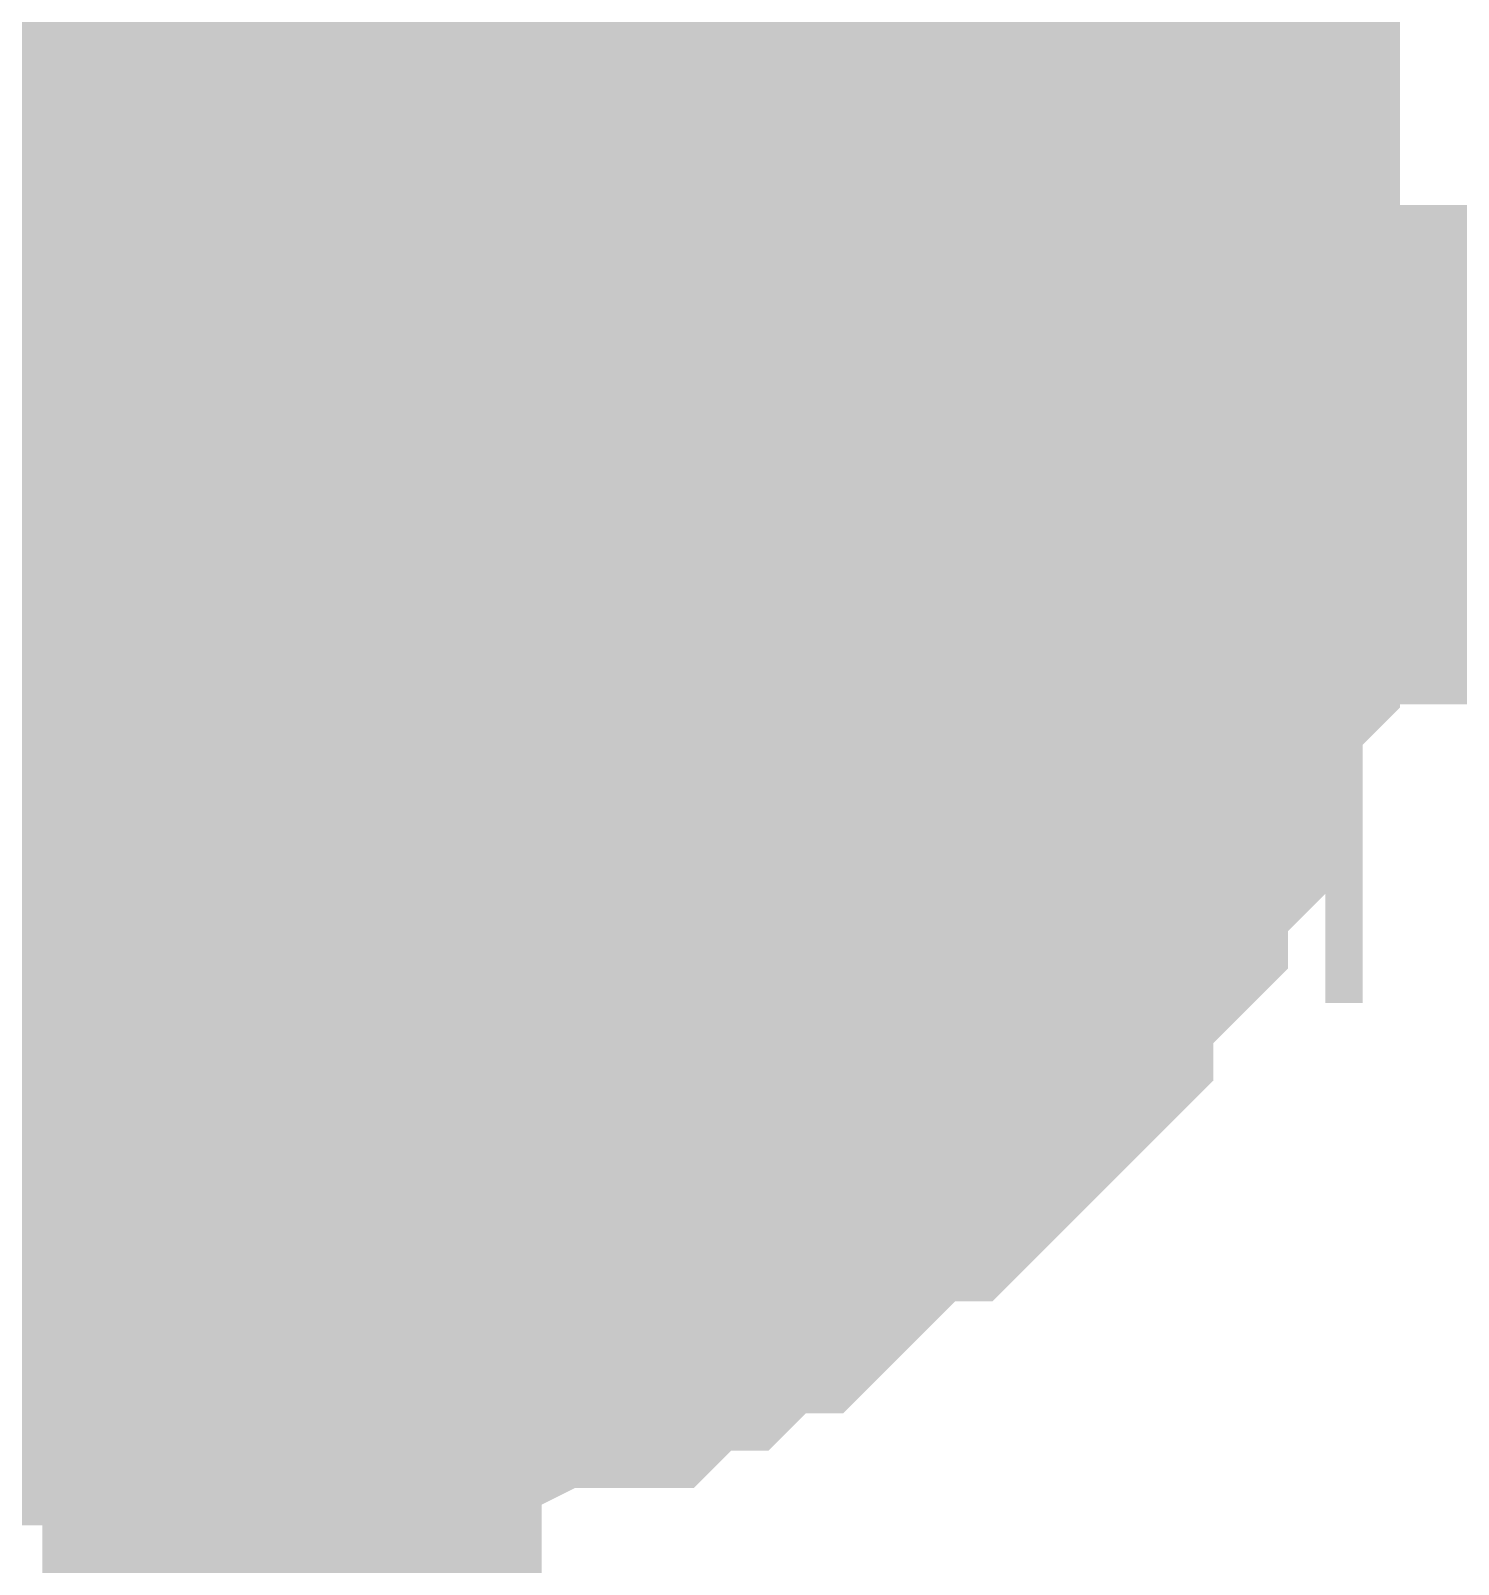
# Model space of a CAD drawing. Header units: millimetres. Extents: x 0 to 800, y 0 to 567.
# Drawn here: x 417.432 to 418.289, y 336.883 to 337.804 of the extents above; entities that cross this region are included whole.
import ezdxf

# ---------------------------------------------------------------- set-up
doc = ezdxf.new("R2010")
doc.units = ezdxf.units.MM
doc.layers.add('Sheet', color=255, linetype='Continuous')

msp = doc.modelspace()

# ---------------------------------------------------------------- linework, layer by layer
at = {"layer": 'Sheet'}
for points, const_width in [([(417.58859, 342.88031), (417.58859, 337.639)], 0.29972), ([(417.87978, 337.97498), (417.90218, 337.95258), (417.92457, 337.93019), (417.94697, 337.90779), (417.96937, 337.90779), (417.99177, 337.88539), (417.99177, 337.86299), (418.01417, 337.84059), (418.03657, 337.81819), (418.03657, 337.79579), (418.05897, 337.77339), (418.05897, 337.751), (418.08137, 337.7286), (418.08137, 337.7062), (418.08137, 337.6838), (418.10377, 337.6614), (418.10377, 337.639), (418.10377, 337.5942), (418.10377, 337.57181), (418.10377, 337.54941)], 0.29972), ([(417.87978, 337.97498), (417.90218, 337.95258), (417.92457, 337.93019), (417.94697, 337.90779), (417.96937, 337.90779), (417.99177, 337.88539), (417.99177, 337.86299), (418.01417, 337.84059), (418.03657, 337.81819), (418.03657, 337.79579), (418.05897, 337.77339), (418.05897, 337.751), (418.08137, 337.7286), (418.08137, 337.7062), (418.08137, 337.6838), (418.10377, 337.6614), (418.10377, 337.639), (418.10377, 337.5942), (418.10377, 337.57181), (418.10377, 337.54941)], 0.29972), ([(417.87978, 337.97498), (417.90218, 337.95258), (417.92457, 337.93019), (417.94697, 337.90779), (417.96937, 337.90779), (417.99177, 337.88539), (417.99177, 337.86299), (418.01417, 337.84059), (418.03657, 337.81819), (418.03657, 337.79579), (418.05897, 337.77339), (418.05897, 337.751), (418.08137, 337.7286), (418.08137, 337.7062), (418.08137, 337.6838), (418.10377, 337.6614), (418.10377, 337.639), (418.10377, 337.5942), (418.10377, 337.57181), (418.10377, 337.54941)], 0.29972), ([(417.87978, 337.97498), (417.90218, 337.95258), (417.92457, 337.93019), (417.94697, 337.90779), (417.96937, 337.90779), (417.99177, 337.88539), (417.99177, 337.86299), (418.01417, 337.84059), (418.03657, 337.81819), (418.03657, 337.79579), (418.05897, 337.77339), (418.05897, 337.751), (418.08137, 337.7286), (418.08137, 337.7062), (418.08137, 337.6838), (418.10377, 337.6614), (418.10377, 337.639), (418.10377, 337.5942), (418.10377, 337.57181), (418.10377, 337.54941)], 0.29972), ([(417.99177, 337.97498), (417.99177, 337.95258), (418.01417, 337.93019), (418.03657, 337.90779), (418.03657, 337.88539), (418.05897, 337.86299), (418.05897, 337.84059), (418.08137, 337.81819), (418.08137, 337.79579), (418.08137, 337.77339), (418.10377, 337.751), (418.10377, 337.7286), (418.10377, 337.6838), (418.10377, 337.6614), (418.10377, 337.639)], 0.29972), ([(417.99177, 337.97498), (417.99177, 337.95258), (418.01417, 337.93019), (418.03657, 337.90779), (418.03657, 337.88539), (418.05897, 337.86299), (418.05897, 337.84059), (418.08137, 337.81819), (418.08137, 337.79579), (418.08137, 337.77339), (418.10377, 337.751), (418.10377, 337.7286), (418.10377, 337.6838), (418.10377, 337.6614), (418.10377, 337.639)], 0.29972), ([(417.99177, 337.97498), (417.99177, 337.95258), (418.01417, 337.93019), (418.03657, 337.90779), (418.03657, 337.88539), (418.05897, 337.86299), (418.05897, 337.84059), (418.08137, 337.81819), (418.08137, 337.79579), (418.08137, 337.77339), (418.10377, 337.751), (418.10377, 337.7286), (418.10377, 337.6838), (418.10377, 337.6614), (418.10377, 337.639)], 0.29972), ([(417.99177, 337.97498), (417.99177, 337.95258), (418.01417, 337.93019), (418.03657, 337.90779), (418.03657, 337.88539), (418.05897, 337.86299), (418.05897, 337.84059), (418.08137, 337.81819), (418.08137, 337.79579), (418.08137, 337.77339), (418.10377, 337.751), (418.10377, 337.7286), (418.10377, 337.6838), (418.10377, 337.6614), (418.10377, 337.639)], 0.29972), ([(417.99177, 337.97498), (417.99177, 337.95258), (418.01417, 337.93019), (418.03657, 337.90779), (418.03657, 337.88539), (418.05897, 337.86299), (418.05897, 337.84059), (418.08137, 337.81819), (418.08137, 337.79579), (418.08137, 337.77339), (418.10377, 337.751), (418.10377, 337.7286), (418.10377, 337.6838), (418.10377, 337.6614), (418.10377, 337.639)], 0.29972), ([(417.99177, 337.97498), (417.99177, 337.95258), (418.01417, 337.93019), (418.03657, 337.90779), (418.03657, 337.88539), (418.05897, 337.86299), (418.05897, 337.84059), (418.08137, 337.81819), (418.08137, 337.79579), (418.08137, 337.77339), (418.10377, 337.751), (418.10377, 337.7286), (418.10377, 337.6838), (418.10377, 337.6614), (418.10377, 337.639)], 0.29972), ([(417.99177, 337.86299), (418.01417, 337.84059), (418.03657, 337.81819), (418.03657, 337.79579), (418.05897, 337.77339), (418.05897, 337.751), (418.08137, 337.7286), (418.08137, 337.7062), (418.08137, 337.6838), (418.10377, 337.6614), (418.10377, 337.639), (418.10377, 337.5942), (418.10377, 337.57181), (418.10377, 337.54941)], 0.09906), ([(417.99177, 337.86299), (418.01417, 337.84059), (418.03657, 337.81819), (418.03657, 337.79579), (418.05897, 337.77339), (418.05897, 337.751), (418.08137, 337.7286), (418.08137, 337.7062), (418.08137, 337.6838), (418.10377, 337.6614), (418.10377, 337.639), (418.10377, 337.5942), (418.10377, 337.57181), (418.10377, 337.54941)], 0.09906), ([(417.99177, 337.86299), (418.01417, 337.84059), (418.03657, 337.81819), (418.03657, 337.79579), (418.05897, 337.77339), (418.05897, 337.751), (418.08137, 337.7286), (418.08137, 337.7062), (418.08137, 337.6838), (418.10377, 337.6614), (418.10377, 337.639), (418.10377, 337.5942), (418.10377, 337.57181), (418.10377, 337.54941)], 0.09906), ([(417.99177, 337.86299), (418.01417, 337.84059), (418.03657, 337.81819), (418.03657, 337.79579), (418.05897, 337.77339), (418.05897, 337.751), (418.08137, 337.7286), (418.08137, 337.7062), (418.08137, 337.6838), (418.10377, 337.6614), (418.10377, 337.639), (418.10377, 337.5942), (418.10377, 337.57181), (418.10377, 337.54941)], 0.09906), ([(418.05897, 337.86299), (418.05897, 337.84059), (418.08137, 337.81819), (418.08137, 337.79579), (418.08137, 337.77339), (418.10377, 337.751), (418.10377, 337.7286), (418.10377, 337.6838), (418.10377, 337.6614), (418.10377, 337.639)], 0.09906), ([(418.05897, 337.86299), (418.05897, 337.84059), (418.08137, 337.81819), (418.08137, 337.79579), (418.08137, 337.77339), (418.10377, 337.751), (418.10377, 337.7286), (418.10377, 337.6838), (418.10377, 337.6614), (418.10377, 337.639)], 0.09906), ([(418.05897, 337.86299), (418.05897, 337.84059), (418.08137, 337.81819), (418.08137, 337.79579), (418.08137, 337.77339), (418.10377, 337.751), (418.10377, 337.7286), (418.10377, 337.6838), (418.10377, 337.6614), (418.10377, 337.639)], 0.09906), ([(418.05897, 337.86299), (418.05897, 337.84059), (418.08137, 337.81819), (418.08137, 337.79579), (418.08137, 337.77339), (418.10377, 337.751), (418.10377, 337.7286), (418.10377, 337.6838), (418.10377, 337.6614), (418.10377, 337.639)], 0.09906), ([(418.05897, 337.86299), (418.05897, 337.84059), (418.08137, 337.81819), (418.08137, 337.79579), (418.08137, 337.77339), (418.10377, 337.751), (418.10377, 337.7286), (418.10377, 337.6838), (418.10377, 337.6614), (418.10377, 337.639)], 0.09906), ([(418.05897, 337.86299), (418.05897, 337.84059), (418.08137, 337.81819), (418.08137, 337.79579), (418.08137, 337.77339), (418.10377, 337.751), (418.10377, 337.7286), (418.10377, 337.6838), (418.10377, 337.6614), (418.10377, 337.639)], 0.09906), ([(406.92656, 332.46489), (406.92656, 337.639), (417.58859, 337.639)], 0.29972), ([(418.10377, 337.639), (418.10377, 337.6166), (418.10377, 337.5942), (418.10377, 337.57181), (418.10377, 337.54941), (418.08137, 337.50461), (418.08137, 337.48221), (418.08137, 337.45981), (418.05897, 337.43741), (418.05897, 337.41501), (418.03657, 337.39262), (418.03657, 337.37022), (418.01417, 337.34782), (417.99177, 337.34782), (417.99177, 337.32542), (417.96937, 337.30302), (417.94697, 337.28062), (417.92457, 337.25822), (417.90218, 337.23582), (417.87978, 337.23582), (417.87978, 337.21343), (417.85738, 337.19103), (417.83498, 337.19103), (417.81258, 337.16863), (417.79018, 337.16863), (417.76778, 337.14623), (417.74538, 337.14623), (417.72298, 337.14623), (417.67818, 337.12383), (417.65578, 337.12383), (417.63338, 337.12383), (417.61099, 337.12383), (417.58859, 337.12383)], 0.29972), ([(417.58859, 333.22644), (417.58859, 337.54941), (417.58859, 337.639)], 0.29972), ([(418.10377, 337.639), (418.10377, 337.6166), (418.10377, 337.5942), (418.10377, 337.57181), (418.10377, 337.54941), (418.08137, 337.50461), (418.08137, 337.48221), (418.08137, 337.45981), (418.05897, 337.43741), (418.05897, 337.41501), (418.03657, 337.39262), (418.03657, 337.37022), (418.01417, 337.34782), (417.99177, 337.34782), (417.99177, 337.32542), (417.96937, 337.30302), (417.94697, 337.28062), (417.92457, 337.25822), (417.90218, 337.23582), (417.87978, 337.23582), (417.87978, 337.21343), (417.85738, 337.19103), (417.83498, 337.19103), (417.81258, 337.16863), (417.79018, 337.16863), (417.76778, 337.14623), (417.74538, 337.14623), (417.72298, 337.14623), (417.67818, 337.12383), (417.65578, 337.12383), (417.63338, 337.12383), (417.61099, 337.12383), (417.58859, 337.12383)], 0.29972), ([(418.10377, 337.639), (418.10377, 337.6166), (418.10377, 337.5942), (418.10377, 337.57181), (418.10377, 337.54941), (418.08137, 337.50461), (418.08137, 337.48221), (418.08137, 337.45981), (418.05897, 337.43741), (418.05897, 337.41501), (418.03657, 337.39262), (418.03657, 337.37022), (418.01417, 337.34782), (417.99177, 337.34782), (417.99177, 337.32542), (417.96937, 337.30302), (417.94697, 337.28062), (417.92457, 337.25822), (417.90218, 337.23582), (417.87978, 337.23582), (417.87978, 337.21343), (417.85738, 337.19103), (417.83498, 337.19103), (417.81258, 337.16863), (417.79018, 337.16863), (417.76778, 337.14623), (417.74538, 337.14623), (417.72298, 337.14623), (417.67818, 337.12383), (417.65578, 337.12383), (417.63338, 337.12383), (417.61099, 337.12383), (417.58859, 337.12383)], 0.29972), ([(418.10377, 337.639), (418.10377, 337.6166), (418.10377, 337.5942), (418.10377, 337.57181), (418.10377, 337.54941), (418.08137, 337.50461), (418.08137, 337.48221), (418.08137, 337.45981), (418.05897, 337.43741), (418.05897, 337.41501), (418.03657, 337.39262), (418.03657, 337.37022), (418.01417, 337.34782), (417.99177, 337.34782), (417.99177, 337.32542), (417.96937, 337.30302), (417.94697, 337.28062), (417.92457, 337.25822), (417.90218, 337.23582), (417.87978, 337.23582), (417.87978, 337.21343), (417.85738, 337.19103), (417.83498, 337.19103), (417.81258, 337.16863), (417.79018, 337.16863), (417.76778, 337.14623), (417.74538, 337.14623), (417.72298, 337.14623), (417.67818, 337.12383), (417.65578, 337.12383), (417.63338, 337.12383), (417.61099, 337.12383), (417.58859, 337.12383)], 0.29972), ([(418.10377, 337.639), (418.10377, 337.6166), (418.10377, 337.5942), (418.10377, 337.57181), (418.10377, 337.54941), (418.08137, 337.50461), (418.08137, 337.48221), (418.08137, 337.45981), (418.05897, 337.43741), (418.05897, 337.41501), (418.03657, 337.39262), (418.03657, 337.37022), (418.01417, 337.34782), (417.99177, 337.34782), (417.99177, 337.32542), (417.96937, 337.30302), (417.94697, 337.28062), (417.92457, 337.25822), (417.90218, 337.23582), (417.87978, 337.23582), (417.87978, 337.21343), (417.85738, 337.19103), (417.83498, 337.19103), (417.81258, 337.16863), (417.79018, 337.16863), (417.76778, 337.14623), (417.74538, 337.14623), (417.72298, 337.14623), (417.67818, 337.12383), (417.65578, 337.12383), (417.63338, 337.12383), (417.61099, 337.12383), (417.58859, 337.12383)], 0.29972), ([(418.10377, 337.639), (418.10377, 337.6166), (418.10377, 337.5942), (418.10377, 337.57181), (418.10377, 337.54941), (418.08137, 337.50461), (418.08137, 337.48221), (418.08137, 337.45981), (418.05897, 337.43741), (418.05897, 337.41501), (418.03657, 337.39262), (418.03657, 337.37022), (418.01417, 337.34782), (417.99177, 337.34782), (417.99177, 337.32542), (417.96937, 337.30302), (417.94697, 337.28062), (417.92457, 337.25822), (417.90218, 337.23582), (417.87978, 337.23582), (417.87978, 337.21343), (417.85738, 337.19103), (417.83498, 337.19103), (417.81258, 337.16863), (417.79018, 337.16863), (417.76778, 337.14623), (417.74538, 337.14623), (417.72298, 337.14623), (417.67818, 337.12383), (417.65578, 337.12383), (417.63338, 337.12383), (417.61099, 337.12383), (417.58859, 337.12383)], 0.29972), ([(418.10377, 337.639), (418.10377, 337.639), (418.10377, 337.639), (418.10377, 337.639), (418.10377, 337.639), (418.10377, 337.639), (418.10377, 337.639), (418.10377, 337.639), (418.10377, 337.639), (418.10377, 337.639), (418.10377, 337.639), (418.10377, 337.639), (418.10377, 337.639), (418.10377, 337.639), (418.10377, 337.639), (418.10377, 337.639), (418.10377, 337.639), (418.10377, 337.639), (418.10377, 337.639), (418.10377, 337.639), (418.10377, 337.639), (418.10377, 337.639), (418.10377, 337.639), (418.10377, 337.639), (418.10377, 337.639), (418.10377, 337.639), (418.10377, 337.639), (418.10377, 337.639), (418.10377, 337.639), (418.10377, 337.639), (418.10377, 337.639), (418.10377, 337.639), (418.10377, 337.639)], 0.29972), ([(418.10377, 337.639), (418.10377, 337.639)], 0.29972), ([(418.10377, 337.639), (418.10377, 337.639), (418.10377, 337.639), (418.10377, 337.639), (418.10377, 337.639), (418.10377, 337.639), (418.10377, 337.639), (418.10377, 337.639), (418.10377, 337.639), (418.10377, 337.639), (418.10377, 337.639), (418.10377, 337.639), (418.10377, 337.639), (418.10377, 337.639), (418.10377, 337.639), (418.10377, 337.639), (418.10377, 337.639), (418.10377, 337.639), (418.10377, 337.639), (418.10377, 337.639), (418.10377, 337.639), (418.10377, 337.639), (418.10377, 337.639), (418.10377, 337.639), (418.10377, 337.639), (418.10377, 337.639), (418.10377, 337.639), (418.10377, 337.639), (418.10377, 337.639), (418.10377, 337.639), (418.10377, 337.639), (418.10377, 337.639), (418.10377, 337.639)], 0.29972), ([(418.10377, 337.639), (418.10377, 337.639)], 0.29972), ([(418.10377, 337.639), (418.10377, 337.639), (418.10377, 337.639), (418.10377, 337.639), (418.10377, 337.639), (418.10377, 337.639), (418.10377, 337.639), (418.10377, 337.639), (418.10377, 337.639), (418.10377, 337.639), (418.10377, 337.639), (418.10377, 337.639), (418.10377, 337.639), (418.10377, 337.639), (418.10377, 337.639), (418.10377, 337.639), (418.10377, 337.639), (418.10377, 337.639), (418.10377, 337.639), (418.10377, 337.639), (418.10377, 337.639), (418.10377, 337.639), (418.10377, 337.639), (418.10377, 337.639), (418.10377, 337.639), (418.10377, 337.639), (418.10377, 337.639), (418.10377, 337.639), (418.10377, 337.639), (418.10377, 337.639), (418.10377, 337.639), (418.10377, 337.639), (418.10377, 337.639)], 0.29972), ([(418.10377, 337.639), (418.10377, 337.639)], 0.29972), ([(418.10377, 337.639), (418.10377, 337.639), (418.10377, 337.639), (418.10377, 337.639), (418.10377, 337.639), (418.10377, 337.639), (418.10377, 337.639), (418.10377, 337.639), (418.10377, 337.639), (418.10377, 337.639), (418.10377, 337.639), (418.10377, 337.639), (418.10377, 337.639), (418.10377, 337.639), (418.10377, 337.639), (418.10377, 337.639), (418.10377, 337.639), (418.10377, 337.639), (418.10377, 337.639), (418.10377, 337.639), (418.10377, 337.639), (418.10377, 337.639), (418.10377, 337.639), (418.10377, 337.639), (418.10377, 337.639), (418.10377, 337.639), (418.10377, 337.639), (418.10377, 337.639), (418.10377, 337.639), (418.10377, 337.639), (418.10377, 337.639), (418.10377, 337.639), (418.10377, 337.639)], 0.29972), ([(418.10377, 337.639), (418.10377, 337.639)], 0.29972), ([(418.10377, 337.639), (418.10377, 337.639), (418.10377, 337.639), (418.10377, 337.639), (418.10377, 337.639), (418.10377, 337.639), (418.10377, 337.639), (418.10377, 337.639), (418.10377, 337.639), (418.10377, 337.639), (418.10377, 337.639), (418.10377, 337.639), (418.10377, 337.639), (418.10377, 337.639), (418.10377, 337.639), (418.10377, 337.639), (418.10377, 337.639), (418.10377, 337.639), (418.10377, 337.639), (418.10377, 337.639), (418.10377, 337.639), (418.10377, 337.639), (418.10377, 337.639), (418.10377, 337.639), (418.10377, 337.639), (418.10377, 337.639), (418.10377, 337.639), (418.10377, 337.639), (418.10377, 337.639), (418.10377, 337.639), (418.10377, 337.639), (418.10377, 337.639), (418.10377, 337.639)], 0.29972), ([(418.10377, 337.639), (418.10377, 337.639)], 0.29972), ([(418.10377, 337.639), (418.10377, 337.639), (418.10377, 337.639), (418.10377, 337.639), (418.10377, 337.639), (418.10377, 337.639), (418.10377, 337.639), (418.10377, 337.639), (418.10377, 337.639), (418.10377, 337.639), (418.10377, 337.639), (418.10377, 337.639), (418.10377, 337.639), (418.10377, 337.639), (418.10377, 337.639), (418.10377, 337.639), (418.10377, 337.639), (418.10377, 337.639), (418.10377, 337.639), (418.10377, 337.639), (418.10377, 337.639), (418.10377, 337.639), (418.10377, 337.639), (418.10377, 337.639), (418.10377, 337.639), (418.10377, 337.639), (418.10377, 337.639), (418.10377, 337.639), (418.10377, 337.639), (418.10377, 337.639), (418.10377, 337.639), (418.10377, 337.639), (418.10377, 337.639)], 0.29972), ([(418.10377, 337.639), (418.10377, 337.639)], 0.29972), ([(418.10377, 337.54941), (418.10377, 337.52701), (418.10377, 337.50461), (418.10377, 337.48221), (418.10377, 337.45981), (418.08137, 337.43741), (418.08137, 337.41501), (418.08137, 337.37022), (418.05897, 337.37022), (418.05897, 337.34782), (418.03657, 337.32542), (418.03657, 337.30302), (418.01417, 337.28062), (417.99177, 337.25822), (417.99177, 337.23582), (417.96937, 337.21343), (417.94697, 337.19103), (417.92457, 337.19103), (417.90218, 337.16863), (417.87978, 337.14623), (417.87978, 337.14623), (417.85738, 337.12383), (417.83498, 337.12383), (417.81258, 337.10143), (417.79018, 337.10143), (417.76778, 337.07903), (417.74538, 337.07903), (417.72298, 337.07903), (417.67818, 337.05663), (417.65578, 337.05663), (417.63338, 337.05663), (417.61099, 337.05663), (417.58859, 337.05663)], 0.29972), ([(417.58859, 337.54941), (426.21228, 337.54941), (432.05848, 337.54941)], 0.29972), ([(418.10377, 337.54941), (418.10377, 337.52701), (418.10377, 337.50461), (418.10377, 337.48221), (418.10377, 337.45981), (418.08137, 337.43741), (418.08137, 337.41501), (418.08137, 337.37022), (418.05897, 337.37022), (418.05897, 337.34782), (418.03657, 337.32542), (418.03657, 337.30302), (418.01417, 337.28062), (417.99177, 337.25822), (417.99177, 337.23582), (417.96937, 337.21343), (417.94697, 337.19103), (417.92457, 337.19103), (417.90218, 337.16863), (417.87978, 337.14623), (417.87978, 337.14623), (417.85738, 337.12383), (417.83498, 337.12383), (417.81258, 337.10143), (417.79018, 337.10143), (417.76778, 337.07903), (417.74538, 337.07903), (417.72298, 337.07903), (417.67818, 337.05663), (417.65578, 337.05663), (417.63338, 337.05663), (417.61099, 337.05663), (417.58859, 337.05663)], 0.29972), ([(418.10377, 337.54941), (418.10377, 337.52701), (418.10377, 337.50461), (418.10377, 337.48221), (418.10377, 337.45981), (418.08137, 337.43741), (418.08137, 337.41501), (418.08137, 337.37022), (418.05897, 337.37022), (418.05897, 337.34782), (418.03657, 337.32542), (418.03657, 337.30302), (418.01417, 337.28062), (417.99177, 337.25822), (417.99177, 337.23582), (417.96937, 337.21343), (417.94697, 337.19103), (417.92457, 337.19103), (417.90218, 337.16863), (417.87978, 337.14623), (417.87978, 337.14623), (417.85738, 337.12383), (417.83498, 337.12383), (417.81258, 337.10143), (417.79018, 337.10143), (417.76778, 337.07903), (417.74538, 337.07903), (417.72298, 337.07903), (417.67818, 337.05663), (417.65578, 337.05663), (417.63338, 337.05663), (417.61099, 337.05663), (417.58859, 337.05663)], 0.29972), ([(418.10377, 337.54941), (418.10377, 337.52701), (418.10377, 337.50461), (418.10377, 337.48221), (418.10377, 337.45981), (418.08137, 337.43741), (418.08137, 337.41501), (418.08137, 337.37022), (418.05897, 337.37022), (418.05897, 337.34782), (418.03657, 337.32542), (418.03657, 337.30302), (418.01417, 337.28062), (417.99177, 337.25822), (417.99177, 337.23582), (417.96937, 337.21343), (417.94697, 337.19103), (417.92457, 337.19103), (417.90218, 337.16863), (417.87978, 337.14623), (417.87978, 337.14623), (417.85738, 337.12383), (417.83498, 337.12383), (417.81258, 337.10143), (417.79018, 337.10143), (417.76778, 337.07903), (417.74538, 337.07903), (417.72298, 337.07903), (417.67818, 337.05663), (417.65578, 337.05663), (417.63338, 337.05663), (417.61099, 337.05663), (417.58859, 337.05663)], 0.29972), ([(418.10377, 337.54941), (418.10377, 337.54941), (418.10377, 337.54941), (418.10377, 337.54941), (418.10377, 337.54941), (418.10377, 337.54941), (418.10377, 337.54941), (418.10377, 337.54941), (418.10377, 337.54941), (418.10377, 337.54941), (418.10377, 337.54941), (418.10377, 337.54941), (418.10377, 337.54941), (418.10377, 337.54941), (418.10377, 337.54941), (418.10377, 337.54941), (418.10377, 337.54941), (418.10377, 337.54941), (418.10377, 337.54941), (418.10377, 337.54941), (418.10377, 337.54941), (418.10377, 337.54941), (418.10377, 337.54941), (418.10377, 337.54941), (418.10377, 337.54941), (418.10377, 337.54941), (418.10377, 337.54941), (418.10377, 337.54941), (418.10377, 337.54941), (418.10377, 337.54941), (418.10377, 337.54941), (418.10377, 337.54941), (418.10377, 337.54941)], 0.29972), ([(418.10377, 337.54941), (418.10377, 337.54941)], 0.29972), ([(418.10377, 337.54941), (418.10377, 337.54941), (418.10377, 337.54941), (418.10377, 337.54941), (418.10377, 337.54941), (418.10377, 337.54941), (418.10377, 337.54941), (418.10377, 337.54941), (418.10377, 337.54941), (418.10377, 337.54941), (418.10377, 337.54941), (418.10377, 337.54941), (418.10377, 337.54941), (418.10377, 337.54941), (418.10377, 337.54941), (418.10377, 337.54941), (418.10377, 337.54941), (418.10377, 337.54941), (418.10377, 337.54941), (418.10377, 337.54941), (418.10377, 337.54941), (418.10377, 337.54941), (418.10377, 337.54941), (418.10377, 337.54941), (418.10377, 337.54941), (418.10377, 337.54941), (418.10377, 337.54941), (418.10377, 337.54941), (418.10377, 337.54941), (418.10377, 337.54941), (418.10377, 337.54941), (418.10377, 337.54941), (418.10377, 337.54941)], 0.29972), ([(418.10377, 337.54941), (418.10377, 337.54941)], 0.29972), ([(418.10377, 337.54941), (418.10377, 337.54941), (418.10377, 337.54941), (418.10377, 337.54941), (418.10377, 337.54941), (418.10377, 337.54941), (418.10377, 337.54941), (418.10377, 337.54941), (418.10377, 337.54941), (418.10377, 337.54941), (418.10377, 337.54941), (418.10377, 337.54941), (418.10377, 337.54941), (418.10377, 337.54941), (418.10377, 337.54941), (418.10377, 337.54941), (418.10377, 337.54941), (418.10377, 337.54941), (418.10377, 337.54941), (418.10377, 337.54941), (418.10377, 337.54941), (418.10377, 337.54941), (418.10377, 337.54941), (418.10377, 337.54941), (418.10377, 337.54941), (418.10377, 337.54941), (418.10377, 337.54941), (418.10377, 337.54941), (418.10377, 337.54941), (418.10377, 337.54941), (418.10377, 337.54941), (418.10377, 337.54941), (418.10377, 337.54941)], 0.29972), ([(418.10377, 337.54941), (418.10377, 337.54941)], 0.29972), ([(418.10377, 337.54941), (418.10377, 337.54941), (418.10377, 337.54941), (418.10377, 337.54941), (418.10377, 337.54941), (418.10377, 337.54941), (418.10377, 337.54941), (418.10377, 337.54941), (418.10377, 337.54941), (418.10377, 337.54941), (418.10377, 337.54941), (418.10377, 337.54941), (418.10377, 337.54941), (418.10377, 337.54941), (418.10377, 337.54941), (418.10377, 337.54941), (418.10377, 337.54941), (418.10377, 337.54941), (418.10377, 337.54941), (418.10377, 337.54941), (418.10377, 337.54941), (418.10377, 337.54941), (418.10377, 337.54941), (418.10377, 337.54941), (418.10377, 337.54941), (418.10377, 337.54941), (418.10377, 337.54941), (418.10377, 337.54941), (418.10377, 337.54941), (418.10377, 337.54941), (418.10377, 337.54941), (418.10377, 337.54941), (418.10377, 337.54941)], 0.29972), ([(418.10377, 337.54941), (418.10377, 337.54941)], 0.29972), ([(418.10377, 337.639), (418.10377, 337.6166), (418.10377, 337.5942), (418.10377, 337.57181), (418.10377, 337.54941), (418.08137, 337.50461), (418.08137, 337.48221), (418.08137, 337.45981), (418.05897, 337.43741), (418.05897, 337.41501), (418.03657, 337.39262), (418.03657, 337.37022), (418.01417, 337.34782), (417.99177, 337.34782), (417.99177, 337.32542), (417.96937, 337.30302), (417.94697, 337.28062), (417.92457, 337.25822), (417.90218, 337.23582), (417.87978, 337.23582), (417.87978, 337.21343), (417.85738, 337.19103), (417.83498, 337.19103), (417.81258, 337.16863), (417.79018, 337.16863), (417.76778, 337.14623), (417.74538, 337.14623), (417.72298, 337.14623), (417.67818, 337.12383), (417.65578, 337.12383), (417.63338, 337.12383), (417.61099, 337.12383), (417.58859, 337.12383)], 0.09906), ([(418.10377, 337.639), (418.10377, 337.6166), (418.10377, 337.5942), (418.10377, 337.57181), (418.10377, 337.54941), (418.08137, 337.50461), (418.08137, 337.48221), (418.08137, 337.45981), (418.05897, 337.43741), (418.05897, 337.41501), (418.03657, 337.39262), (418.03657, 337.37022), (418.01417, 337.34782), (417.99177, 337.34782), (417.99177, 337.32542), (417.96937, 337.30302), (417.94697, 337.28062), (417.92457, 337.25822), (417.90218, 337.23582), (417.87978, 337.23582), (417.87978, 337.21343), (417.85738, 337.19103), (417.83498, 337.19103), (417.81258, 337.16863), (417.79018, 337.16863), (417.76778, 337.14623), (417.74538, 337.14623), (417.72298, 337.14623), (417.67818, 337.12383), (417.65578, 337.12383), (417.63338, 337.12383), (417.61099, 337.12383), (417.58859, 337.12383)], 0.09906), ([(418.10377, 337.639), (418.10377, 337.6166), (418.10377, 337.5942), (418.10377, 337.57181), (418.10377, 337.54941), (418.08137, 337.50461), (418.08137, 337.48221), (418.08137, 337.45981), (418.05897, 337.43741), (418.05897, 337.41501), (418.03657, 337.39262), (418.03657, 337.37022), (418.01417, 337.34782), (417.99177, 337.34782), (417.99177, 337.32542), (417.96937, 337.30302), (417.94697, 337.28062), (417.92457, 337.25822), (417.90218, 337.23582), (417.87978, 337.23582), (417.87978, 337.21343), (417.85738, 337.19103), (417.83498, 337.19103), (417.81258, 337.16863), (417.79018, 337.16863), (417.76778, 337.14623), (417.74538, 337.14623), (417.72298, 337.14623), (417.67818, 337.12383), (417.65578, 337.12383), (417.63338, 337.12383), (417.61099, 337.12383), (417.58859, 337.12383)], 0.09906), ([(418.10377, 337.639), (418.10377, 337.6166), (418.10377, 337.5942), (418.10377, 337.57181), (418.10377, 337.54941), (418.08137, 337.50461), (418.08137, 337.48221), (418.08137, 337.45981), (418.05897, 337.43741), (418.05897, 337.41501), (418.03657, 337.39262), (418.03657, 337.37022), (418.01417, 337.34782), (417.99177, 337.34782), (417.99177, 337.32542), (417.96937, 337.30302), (417.94697, 337.28062), (417.92457, 337.25822), (417.90218, 337.23582), (417.87978, 337.23582), (417.87978, 337.21343), (417.85738, 337.19103), (417.83498, 337.19103), (417.81258, 337.16863), (417.79018, 337.16863), (417.76778, 337.14623), (417.74538, 337.14623), (417.72298, 337.14623), (417.67818, 337.12383), (417.65578, 337.12383), (417.63338, 337.12383), (417.61099, 337.12383), (417.58859, 337.12383)], 0.09906), ([(418.10377, 337.639), (418.10377, 337.6166), (418.10377, 337.5942), (418.10377, 337.57181), (418.10377, 337.54941), (418.08137, 337.50461), (418.08137, 337.48221), (418.08137, 337.45981), (418.05897, 337.43741), (418.05897, 337.41501), (418.03657, 337.39262), (418.03657, 337.37022), (418.01417, 337.34782), (417.99177, 337.34782), (417.99177, 337.32542), (417.96937, 337.30302), (417.94697, 337.28062), (417.92457, 337.25822), (417.90218, 337.23582), (417.87978, 337.23582), (417.87978, 337.21343), (417.85738, 337.19103), (417.83498, 337.19103), (417.81258, 337.16863), (417.79018, 337.16863), (417.76778, 337.14623), (417.74538, 337.14623), (417.72298, 337.14623), (417.67818, 337.12383), (417.65578, 337.12383), (417.63338, 337.12383), (417.61099, 337.12383), (417.58859, 337.12383)], 0.09906), ([(418.10377, 337.639), (418.10377, 337.6166), (418.10377, 337.5942), (418.10377, 337.57181), (418.10377, 337.54941), (418.08137, 337.50461), (418.08137, 337.48221), (418.08137, 337.45981), (418.05897, 337.43741), (418.05897, 337.41501), (418.03657, 337.39262), (418.03657, 337.37022), (418.01417, 337.34782), (417.99177, 337.34782), (417.99177, 337.32542), (417.96937, 337.30302), (417.94697, 337.28062), (417.92457, 337.25822), (417.90218, 337.23582), (417.87978, 337.23582), (417.87978, 337.21343), (417.85738, 337.19103), (417.83498, 337.19103), (417.81258, 337.16863), (417.79018, 337.16863), (417.76778, 337.14623), (417.74538, 337.14623), (417.72298, 337.14623), (417.67818, 337.12383), (417.65578, 337.12383), (417.63338, 337.12383), (417.61099, 337.12383), (417.58859, 337.12383)], 0.09906), ([(418.10377, 337.639), (418.10377, 337.639), (418.10377, 337.639), (418.10377, 337.639), (418.10377, 337.639), (418.10377, 337.639), (418.10377, 337.639), (418.10377, 337.639), (418.10377, 337.639), (418.10377, 337.639), (418.10377, 337.639), (418.10377, 337.639), (418.10377, 337.639), (418.10377, 337.639), (418.10377, 337.639), (418.10377, 337.639), (418.10377, 337.639), (418.10377, 337.639), (418.10377, 337.639), (418.10377, 337.639), (418.10377, 337.639), (418.10377, 337.639), (418.10377, 337.639), (418.10377, 337.639), (418.10377, 337.639), (418.10377, 337.639), (418.10377, 337.639), (418.10377, 337.639), (418.10377, 337.639), (418.10377, 337.639), (418.10377, 337.639), (418.10377, 337.639), (418.10377, 337.639)], 0.09906), ([(418.10377, 337.639), (418.10377, 337.639)], 0.09906), ([(418.10377, 337.639), (418.10377, 337.639), (418.10377, 337.639), (418.10377, 337.639), (418.10377, 337.639), (418.10377, 337.639), (418.10377, 337.639), (418.10377, 337.639), (418.10377, 337.639), (418.10377, 337.639), (418.10377, 337.639), (418.10377, 337.639), (418.10377, 337.639), (418.10377, 337.639), (418.10377, 337.639), (418.10377, 337.639), (418.10377, 337.639), (418.10377, 337.639), (418.10377, 337.639), (418.10377, 337.639), (418.10377, 337.639), (418.10377, 337.639), (418.10377, 337.639), (418.10377, 337.639), (418.10377, 337.639), (418.10377, 337.639), (418.10377, 337.639), (418.10377, 337.639), (418.10377, 337.639), (418.10377, 337.639), (418.10377, 337.639), (418.10377, 337.639), (418.10377, 337.639)], 0.09906), ([(418.10377, 337.639), (418.10377, 337.639)], 0.09906), ([(418.10377, 337.639), (418.10377, 337.639), (418.10377, 337.639), (418.10377, 337.639), (418.10377, 337.639), (418.10377, 337.639), (418.10377, 337.639), (418.10377, 337.639), (418.10377, 337.639), (418.10377, 337.639), (418.10377, 337.639), (418.10377, 337.639), (418.10377, 337.639), (418.10377, 337.639), (418.10377, 337.639), (418.10377, 337.639), (418.10377, 337.639), (418.10377, 337.639), (418.10377, 337.639), (418.10377, 337.639), (418.10377, 337.639), (418.10377, 337.639), (418.10377, 337.639), (418.10377, 337.639), (418.10377, 337.639), (418.10377, 337.639), (418.10377, 337.639), (418.10377, 337.639), (418.10377, 337.639), (418.10377, 337.639), (418.10377, 337.639), (418.10377, 337.639), (418.10377, 337.639)], 0.09906), ([(418.10377, 337.639), (418.10377, 337.639)], 0.09906), ([(418.10377, 337.639), (418.10377, 337.639), (418.10377, 337.639), (418.10377, 337.639), (418.10377, 337.639), (418.10377, 337.639), (418.10377, 337.639), (418.10377, 337.639), (418.10377, 337.639), (418.10377, 337.639), (418.10377, 337.639), (418.10377, 337.639), (418.10377, 337.639), (418.10377, 337.639), (418.10377, 337.639), (418.10377, 337.639), (418.10377, 337.639), (418.10377, 337.639), (418.10377, 337.639), (418.10377, 337.639), (418.10377, 337.639), (418.10377, 337.639), (418.10377, 337.639), (418.10377, 337.639), (418.10377, 337.639), (418.10377, 337.639), (418.10377, 337.639), (418.10377, 337.639), (418.10377, 337.639), (418.10377, 337.639), (418.10377, 337.639), (418.10377, 337.639), (418.10377, 337.639)], 0.09906), ([(418.10377, 337.639), (418.10377, 337.639)], 0.09906), ([(418.10377, 337.639), (418.10377, 337.639), (418.10377, 337.639), (418.10377, 337.639), (418.10377, 337.639), (418.10377, 337.639), (418.10377, 337.639), (418.10377, 337.639), (418.10377, 337.639), (418.10377, 337.639), (418.10377, 337.639), (418.10377, 337.639), (418.10377, 337.639), (418.10377, 337.639), (418.10377, 337.639), (418.10377, 337.639), (418.10377, 337.639), (418.10377, 337.639), (418.10377, 337.639), (418.10377, 337.639), (418.10377, 337.639), (418.10377, 337.639), (418.10377, 337.639), (418.10377, 337.639), (418.10377, 337.639), (418.10377, 337.639), (418.10377, 337.639), (418.10377, 337.639), (418.10377, 337.639), (418.10377, 337.639), (418.10377, 337.639), (418.10377, 337.639), (418.10377, 337.639)], 0.09906), ([(418.10377, 337.639), (418.10377, 337.639)], 0.09906), ([(418.10377, 337.639), (418.10377, 337.639), (418.10377, 337.639), (418.10377, 337.639), (418.10377, 337.639), (418.10377, 337.639), (418.10377, 337.639), (418.10377, 337.639), (418.10377, 337.639), (418.10377, 337.639), (418.10377, 337.639), (418.10377, 337.639), (418.10377, 337.639), (418.10377, 337.639), (418.10377, 337.639), (418.10377, 337.639), (418.10377, 337.639), (418.10377, 337.639), (418.10377, 337.639), (418.10377, 337.639), (418.10377, 337.639), (418.10377, 337.639), (418.10377, 337.639), (418.10377, 337.639), (418.10377, 337.639), (418.10377, 337.639), (418.10377, 337.639), (418.10377, 337.639), (418.10377, 337.639), (418.10377, 337.639), (418.10377, 337.639), (418.10377, 337.639), (418.10377, 337.639)], 0.09906), ([(418.10377, 337.639), (418.10377, 337.639)], 0.09906), ([(418.10377, 337.54941), (418.10377, 337.52701), (418.10377, 337.50461), (418.10377, 337.48221), (418.10377, 337.45981), (418.08137, 337.43741), (418.08137, 337.41501), (418.08137, 337.37022), (418.05897, 337.37022), (418.05897, 337.34782), (418.03657, 337.32542), (418.03657, 337.30302), (418.01417, 337.28062), (417.99177, 337.25822), (417.99177, 337.23582), (417.96937, 337.21343), (417.94697, 337.19103), (417.92457, 337.19103), (417.90218, 337.16863), (417.87978, 337.14623), (417.87978, 337.14623), (417.85738, 337.12383), (417.83498, 337.12383), (417.81258, 337.10143), (417.79018, 337.10143), (417.76778, 337.07903), (417.74538, 337.07903), (417.72298, 337.07903), (417.67818, 337.05663), (417.65578, 337.05663), (417.63338, 337.05663), (417.61099, 337.05663), (417.58859, 337.05663)], 0.09906), ([(418.10377, 337.54941), (418.10377, 337.52701), (418.10377, 337.50461), (418.10377, 337.48221), (418.10377, 337.45981), (418.08137, 337.43741), (418.08137, 337.41501), (418.08137, 337.37022), (418.05897, 337.37022), (418.05897, 337.34782), (418.03657, 337.32542), (418.03657, 337.30302), (418.01417, 337.28062), (417.99177, 337.25822), (417.99177, 337.23582), (417.96937, 337.21343), (417.94697, 337.19103), (417.92457, 337.19103), (417.90218, 337.16863), (417.87978, 337.14623), (417.87978, 337.14623), (417.85738, 337.12383), (417.83498, 337.12383), (417.81258, 337.10143), (417.79018, 337.10143), (417.76778, 337.07903), (417.74538, 337.07903), (417.72298, 337.07903), (417.67818, 337.05663), (417.65578, 337.05663), (417.63338, 337.05663), (417.61099, 337.05663), (417.58859, 337.05663)], 0.09906), ([(418.10377, 337.54941), (418.10377, 337.52701), (418.10377, 337.50461), (418.10377, 337.48221), (418.10377, 337.45981), (418.08137, 337.43741), (418.08137, 337.41501), (418.08137, 337.37022), (418.05897, 337.37022), (418.05897, 337.34782), (418.03657, 337.32542), (418.03657, 337.30302), (418.01417, 337.28062), (417.99177, 337.25822), (417.99177, 337.23582), (417.96937, 337.21343), (417.94697, 337.19103), (417.92457, 337.19103), (417.90218, 337.16863), (417.87978, 337.14623), (417.87978, 337.14623), (417.85738, 337.12383), (417.83498, 337.12383), (417.81258, 337.10143), (417.79018, 337.10143), (417.76778, 337.07903), (417.74538, 337.07903), (417.72298, 337.07903), (417.67818, 337.05663), (417.65578, 337.05663), (417.63338, 337.05663), (417.61099, 337.05663), (417.58859, 337.05663)], 0.09906), ([(418.10377, 337.54941), (418.10377, 337.52701), (418.10377, 337.50461), (418.10377, 337.48221), (418.10377, 337.45981), (418.08137, 337.43741), (418.08137, 337.41501), (418.08137, 337.37022), (418.05897, 337.37022), (418.05897, 337.34782), (418.03657, 337.32542), (418.03657, 337.30302), (418.01417, 337.28062), (417.99177, 337.25822), (417.99177, 337.23582), (417.96937, 337.21343), (417.94697, 337.19103), (417.92457, 337.19103), (417.90218, 337.16863), (417.87978, 337.14623), (417.87978, 337.14623), (417.85738, 337.12383), (417.83498, 337.12383), (417.81258, 337.10143), (417.79018, 337.10143), (417.76778, 337.07903), (417.74538, 337.07903), (417.72298, 337.07903), (417.67818, 337.05663), (417.65578, 337.05663), (417.63338, 337.05663), (417.61099, 337.05663), (417.58859, 337.05663)], 0.09906), ([(418.10377, 337.54941), (418.10377, 337.54941), (418.10377, 337.54941), (418.10377, 337.54941), (418.10377, 337.54941), (418.10377, 337.54941), (418.10377, 337.54941), (418.10377, 337.54941), (418.10377, 337.54941), (418.10377, 337.54941), (418.10377, 337.54941), (418.10377, 337.54941), (418.10377, 337.54941), (418.10377, 337.54941), (418.10377, 337.54941), (418.10377, 337.54941), (418.10377, 337.54941), (418.10377, 337.54941), (418.10377, 337.54941), (418.10377, 337.54941), (418.10377, 337.54941), (418.10377, 337.54941), (418.10377, 337.54941), (418.10377, 337.54941), (418.10377, 337.54941), (418.10377, 337.54941), (418.10377, 337.54941), (418.10377, 337.54941), (418.10377, 337.54941), (418.10377, 337.54941), (418.10377, 337.54941), (418.10377, 337.54941), (418.10377, 337.54941)], 0.09906), ([(418.10377, 337.54941), (418.10377, 337.54941)], 0.09906), ([(418.10377, 337.54941), (418.10377, 337.54941), (418.10377, 337.54941), (418.10377, 337.54941), (418.10377, 337.54941), (418.10377, 337.54941), (418.10377, 337.54941), (418.10377, 337.54941), (418.10377, 337.54941), (418.10377, 337.54941), (418.10377, 337.54941), (418.10377, 337.54941), (418.10377, 337.54941), (418.10377, 337.54941), (418.10377, 337.54941), (418.10377, 337.54941), (418.10377, 337.54941), (418.10377, 337.54941), (418.10377, 337.54941), (418.10377, 337.54941), (418.10377, 337.54941), (418.10377, 337.54941), (418.10377, 337.54941), (418.10377, 337.54941), (418.10377, 337.54941), (418.10377, 337.54941), (418.10377, 337.54941), (418.10377, 337.54941), (418.10377, 337.54941), (418.10377, 337.54941), (418.10377, 337.54941), (418.10377, 337.54941), (418.10377, 337.54941)], 0.09906), ([(418.10377, 337.54941), (418.10377, 337.54941)], 0.09906), ([(418.10377, 337.54941), (418.10377, 337.54941), (418.10377, 337.54941), (418.10377, 337.54941), (418.10377, 337.54941), (418.10377, 337.54941), (418.10377, 337.54941), (418.10377, 337.54941), (418.10377, 337.54941), (418.10377, 337.54941), (418.10377, 337.54941), (418.10377, 337.54941), (418.10377, 337.54941), (418.10377, 337.54941), (418.10377, 337.54941), (418.10377, 337.54941), (418.10377, 337.54941), (418.10377, 337.54941), (418.10377, 337.54941), (418.10377, 337.54941), (418.10377, 337.54941), (418.10377, 337.54941), (418.10377, 337.54941), (418.10377, 337.54941), (418.10377, 337.54941), (418.10377, 337.54941), (418.10377, 337.54941), (418.10377, 337.54941), (418.10377, 337.54941), (418.10377, 337.54941), (418.10377, 337.54941), (418.10377, 337.54941), (418.10377, 337.54941)], 0.09906), ([(418.10377, 337.54941), (418.10377, 337.54941)], 0.09906), ([(418.10377, 337.54941), (418.10377, 337.54941), (418.10377, 337.54941), (418.10377, 337.54941), (418.10377, 337.54941), (418.10377, 337.54941), (418.10377, 337.54941), (418.10377, 337.54941), (418.10377, 337.54941), (418.10377, 337.54941), (418.10377, 337.54941), (418.10377, 337.54941), (418.10377, 337.54941), (418.10377, 337.54941), (418.10377, 337.54941), (418.10377, 337.54941), (418.10377, 337.54941), (418.10377, 337.54941), (418.10377, 337.54941), (418.10377, 337.54941), (418.10377, 337.54941), (418.10377, 337.54941), (418.10377, 337.54941), (418.10377, 337.54941), (418.10377, 337.54941), (418.10377, 337.54941), (418.10377, 337.54941), (418.10377, 337.54941), (418.10377, 337.54941), (418.10377, 337.54941), (418.10377, 337.54941), (418.10377, 337.54941), (418.10377, 337.54941)], 0.09906), ([(418.10377, 337.54941), (418.10377, 337.54941)], 0.09906), ([(417.58859, 337.12383), (417.56619, 337.12383), (417.54379, 337.12383), (417.49899, 337.12383), (417.47659, 337.12383), (417.45419, 337.14623), (417.43179, 337.14623), (417.40939, 337.14623), (417.38699, 337.16863), (417.36459, 337.16863), (417.34219, 337.19103), (417.3198, 337.19103), (417.2974, 337.21343), (417.275, 337.23582)], 0.29972), ([(417.58859, 337.12383), (417.56619, 337.12383), (417.54379, 337.12383), (417.49899, 337.12383), (417.47659, 337.12383), (417.45419, 337.14623), (417.43179, 337.14623), (417.40939, 337.14623), (417.38699, 337.16863), (417.36459, 337.16863), (417.34219, 337.19103), (417.3198, 337.19103), (417.2974, 337.21343), (417.275, 337.23582)], 0.29972), ([(417.58859, 337.12383), (417.56619, 337.12383), (417.54379, 337.12383), (417.49899, 337.12383), (417.47659, 337.12383), (417.45419, 337.14623), (417.43179, 337.14623), (417.40939, 337.14623), (417.38699, 337.16863), (417.36459, 337.16863), (417.34219, 337.19103), (417.3198, 337.19103), (417.2974, 337.21343), (417.275, 337.23582)], 0.29972), ([(417.58859, 337.12383), (417.56619, 337.12383), (417.54379, 337.12383), (417.49899, 337.12383), (417.47659, 337.12383), (417.45419, 337.14623), (417.43179, 337.14623), (417.40939, 337.14623), (417.38699, 337.16863), (417.36459, 337.16863), (417.34219, 337.19103), (417.3198, 337.19103), (417.2974, 337.21343), (417.275, 337.23582)], 0.29972), ([(417.58859, 337.12383), (417.56619, 337.12383), (417.54379, 337.12383), (417.49899, 337.12383), (417.47659, 337.12383), (417.45419, 337.14623), (417.43179, 337.14623), (417.40939, 337.14623), (417.38699, 337.16863), (417.36459, 337.16863), (417.34219, 337.19103), (417.3198, 337.19103), (417.2974, 337.21343), (417.275, 337.23582)], 0.29972), ([(417.58859, 337.12383), (417.56619, 337.12383), (417.54379, 337.12383), (417.49899, 337.12383), (417.47659, 337.12383), (417.45419, 337.14623), (417.43179, 337.14623), (417.40939, 337.14623), (417.38699, 337.16863), (417.36459, 337.16863), (417.34219, 337.19103), (417.3198, 337.19103), (417.2974, 337.21343), (417.275, 337.23582)], 0.29972), ([(417.58859, 337.05663), (417.56619, 337.05663), (417.54379, 337.05663), (417.49899, 337.05663), (417.47659, 337.05663), (417.45419, 337.07903), (417.43179, 337.07903), (417.40939, 337.07903), (417.38699, 337.10143), (417.36459, 337.10143), (417.34219, 337.12383), (417.3198, 337.12383), (417.2974, 337.14623), (417.275, 337.14623)], 0.29972), ([(417.58859, 337.05663), (417.56619, 337.05663), (417.54379, 337.05663), (417.49899, 337.05663), (417.47659, 337.05663), (417.45419, 337.07903), (417.43179, 337.07903), (417.40939, 337.07903), (417.38699, 337.10143), (417.36459, 337.10143), (417.34219, 337.12383), (417.3198, 337.12383), (417.2974, 337.14623), (417.275, 337.14623)], 0.29972), ([(417.58859, 337.05663), (417.56619, 337.05663), (417.54379, 337.05663), (417.49899, 337.05663), (417.47659, 337.05663), (417.45419, 337.07903), (417.43179, 337.07903), (417.40939, 337.07903), (417.38699, 337.10143), (417.36459, 337.10143), (417.34219, 337.12383), (417.3198, 337.12383), (417.2974, 337.14623), (417.275, 337.14623)], 0.29972), ([(417.58859, 337.05663), (417.56619, 337.05663), (417.54379, 337.05663), (417.49899, 337.05663), (417.47659, 337.05663), (417.45419, 337.07903), (417.43179, 337.07903), (417.40939, 337.07903), (417.38699, 337.10143), (417.36459, 337.10143), (417.34219, 337.12383), (417.3198, 337.12383), (417.2974, 337.14623), (417.275, 337.14623)], 0.29972), ([(417.58859, 337.12383), (417.56619, 337.12383), (417.54379, 337.12383), (417.49899, 337.12383), (417.47659, 337.12383), (417.45419, 337.14623), (417.43179, 337.14623), (417.40939, 337.14623), (417.38699, 337.16863), (417.36459, 337.16863)], 0.09906), ([(417.58859, 337.12383), (417.56619, 337.12383), (417.54379, 337.12383), (417.49899, 337.12383), (417.47659, 337.12383), (417.45419, 337.14623), (417.43179, 337.14623), (417.40939, 337.14623), (417.38699, 337.16863), (417.36459, 337.16863)], 0.09906), ([(417.58859, 337.12383), (417.56619, 337.12383), (417.54379, 337.12383), (417.49899, 337.12383), (417.47659, 337.12383), (417.45419, 337.14623), (417.43179, 337.14623), (417.40939, 337.14623), (417.38699, 337.16863), (417.36459, 337.16863)], 0.09906), ([(417.58859, 337.12383), (417.56619, 337.12383), (417.54379, 337.12383), (417.49899, 337.12383), (417.47659, 337.12383), (417.45419, 337.14623), (417.43179, 337.14623), (417.40939, 337.14623), (417.38699, 337.16863), (417.36459, 337.16863)], 0.09906), ([(417.58859, 337.12383), (417.56619, 337.12383), (417.54379, 337.12383), (417.49899, 337.12383), (417.47659, 337.12383), (417.45419, 337.14623), (417.43179, 337.14623), (417.40939, 337.14623), (417.38699, 337.16863), (417.36459, 337.16863)], 0.09906), ([(417.58859, 337.12383), (417.56619, 337.12383), (417.54379, 337.12383), (417.49899, 337.12383), (417.47659, 337.12383), (417.45419, 337.14623), (417.43179, 337.14623), (417.40939, 337.14623), (417.38699, 337.16863), (417.36459, 337.16863)], 0.09906), ([(417.58859, 337.05663), (417.56619, 337.05663), (417.54379, 337.05663), (417.49899, 337.05663), (417.47659, 337.05663), (417.45419, 337.07903), (417.43179, 337.07903), (417.40939, 337.07903), (417.38699, 337.10143), (417.36459, 337.10143)], 0.09906), ([(417.58859, 337.05663), (417.56619, 337.05663), (417.54379, 337.05663), (417.49899, 337.05663), (417.47659, 337.05663), (417.45419, 337.07903), (417.43179, 337.07903), (417.40939, 337.07903), (417.38699, 337.10143), (417.36459, 337.10143)], 0.09906), ([(417.58859, 337.05663), (417.56619, 337.05663), (417.54379, 337.05663), (417.49899, 337.05663), (417.47659, 337.05663), (417.45419, 337.07903), (417.43179, 337.07903), (417.40939, 337.07903), (417.38699, 337.10143), (417.36459, 337.10143)], 0.09906), ([(417.58859, 337.05663), (417.56619, 337.05663), (417.54379, 337.05663), (417.49899, 337.05663), (417.47659, 337.05663), (417.45419, 337.07903), (417.43179, 337.07903), (417.40939, 337.07903), (417.38699, 337.10143), (417.36459, 337.10143)], 0.09906)]:
    msp.add_lwpolyline(points, dxfattribs=dict(at, const_width=const_width))
at = {"layer": 'Sheet', "const_width": 0.508}
for points in [[(417.322, 337.65198, 1), (417.83, 337.65198, 1)], [(417.322, 337.566, 1), (417.83, 337.566, 1)]]:
    msp.add_lwpolyline(points, format="xyb", close=True, dxfattribs=at)

doc.saveas('drawing.dxf')
